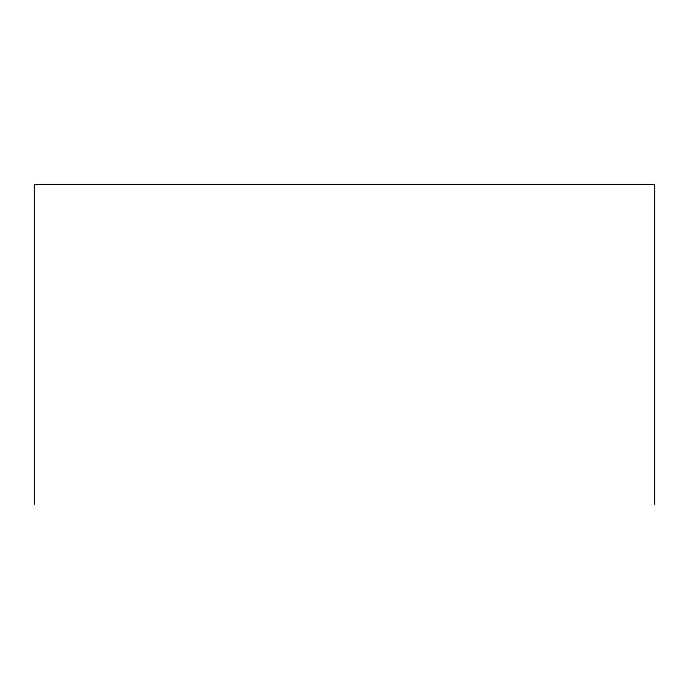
<?xml version="1.0" encoding="UTF-8"?>
<svg xmlns="http://www.w3.org/2000/svg" width="689" height="689" viewBox="0 0 689 689"><rect width="100%" height="100%" fill="white"/><g stroke="black" fill="none" stroke-linecap="round" stroke-linejoin="round"><path stroke-width="1.03" d="M654.55 504.512L654.55 184.488L34.45 184.488L34.45 504.512"/></g></svg>
